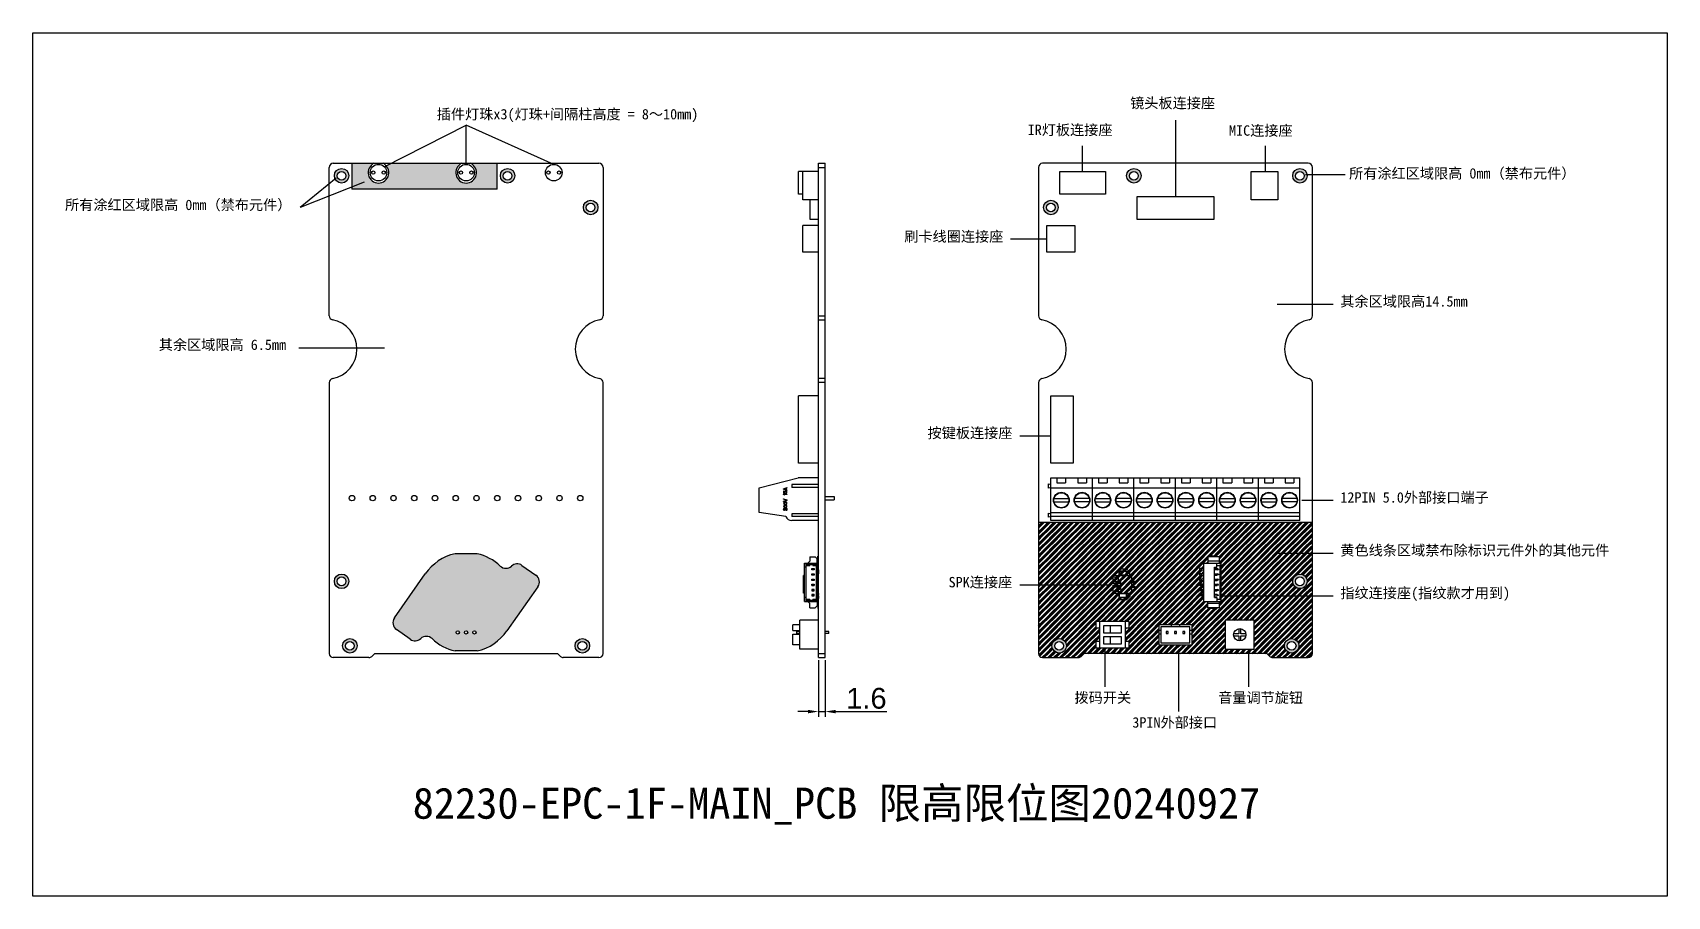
# Model space of a CAD drawing. Header units: millimetres. Extents: x 7 to 1252, y -707 to 211.
# Drawn here: x 6.5 to 400.3, y -707 to -499.1 of the extents above; entities that cross this region are included whole.
import ezdxf

# ---------------------------------------------------------------- set-up
doc = ezdxf.new("R2010")
doc.units = ezdxf.units.MM
doc.layers.add('02___PRT_ALL_AXES', color=7, linetype='Continuous')
doc.layers.add('03___PRT_ALL_CURVES', color=7, linetype='Continuous')
doc.styles.get("Standard").update_dxf_attribs({"font": 'arial.ttf'})
doc.dimstyles.new('ISO-25', dxfattribs={"dimtxt": 5, "dimasz": 2.5, "dimexe": 1.25, "dimexo": 0.625, "dimtad": 1, "dimdsep": 46, "dimtxsty": 'Standard', "dimcen": 0, "dimclrd": 6, "dimclre": 6, "dimadec": 0, "dimazin": 2, "dimtfac": 1, "dimtmove": 0, "dimatfit": 3, "dimfxl": 1, "dimarcsym": 0})

# ---------------------------------------------------------------- blocks, each defined once
blk = doc.blocks.new('*D12')
at = {"color": 6, "lineweight": -2}
for p, q in [((195.84, -650.14), (195.84, -663.76)), ((197.44, -650.14), (197.44, -663.76)), ((193.34, -662.51), (190.84, -662.51)), ((195.84, -662.51), (197.44, -662.51)), ((199.94, -662.51), (212.32, -662.51))]:
    blk.add_line(p, q, dxfattribs=at)
at = {"color": 6}
for points in [[(193.34, -662.1), (193.34, -662.93), (195.84, -662.51)], [(199.94, -662.1), (199.94, -662.93), (197.44, -662.51)]]:
    blk.add_solid(points, dxfattribs=at)
at = {"layer": 'Defpoints', "color": 0}
for p in [(195.84, -649.51), (197.44, -649.51), (197.44, -662.51)]:
    blk.add_point(p, dxfattribs=at)
at = {"color": 0, "insert": (207.38, -659.34), "char_height": 5, "attachment_point": 5}
blk.add_mtext('1.6', dxfattribs=at)

msp = doc.modelspace()

# ---------------------------------------------------------------- hatches: boundary and pattern name
h = msp.add_hatch(color=1)
h.dxf.hatch_style = 1
h.paths.add_polyline_path([(122.684, -533.511, 1), (119.184, -533.511, 1)])
h.paths.add_polyline_path([(121.984, -533.511, 1), (119.884, -533.511, 1)], flags=16)
h.paths.add_polyline_path([(140.684, -646.678, 1), (137.184, -646.678, 1)])
h.paths.add_polyline_path([(139.984, -646.678, 1), (137.884, -646.678, 1)], flags=16)
h.paths.add_polyline_path([(84.684, -646.678, 1), (81.184, -646.678, 1)])
h.paths.add_polyline_path([(83.984, -646.678, 1), (81.884, -646.678, 1)], flags=16)
h.paths.add_polyline_path([(82.684, -631.147, 1), (79.184, -631.147, 1)])
h.paths.add_polyline_path([(81.984, -631.147, 1), (79.884, -631.147, 1)], flags=16)
h.paths.add_polyline_path([(142.684, -541.147, 1), (139.184, -541.147, 1)])
h.paths.add_polyline_path([(141.984, -541.147, 1), (139.884, -541.147, 1)], flags=16)
h.paths.add_polyline_path([(82.684, -533.511, 1), (79.184, -533.511, 1)])
h.paths.add_polyline_path([(81.984, -533.511, 1), (79.884, -533.511, 1)], flags=16)
h.paths.add_polyline_path([(118.434, -536.761), (118.434, -530.511), (112.024, -530.511, -4.3588989), (109.844, -530.511), (92.858, -530.511), (91.691, -531.103, -2.9758017), (88.73, -530.511), (83.434, -530.511), (83.434, -536.761)])
h = msp.add_hatch(color=1)
h.dxf.hatch_style = 1
h.paths.add_polyline_path([(313.58, -533.511, 1), (310.08, -533.511, 1)])
h.paths.add_polyline_path([(312.88, -533.511, 1), (310.78, -533.511, 1)], flags=16)
h.paths.add_polyline_path([(273.58, -533.511, 1), (270.08, -533.511, 1)])
h.paths.add_polyline_path([(272.88, -533.511, 1), (270.78, -533.511, 1)], flags=16)
h.paths.add_polyline_path([(253.58, -541.147, 1), (250.08, -541.147, 1)])
h.paths.add_polyline_path([(252.88, -541.147, 1), (250.78, -541.147, 1)], flags=16)
h.paths.add_polyline_path([(313.58, -631.147, 1), (310.08, -631.147, 1)])
h.paths.add_polyline_path([(312.88, -631.147, 1), (310.78, -631.147, 1)], flags=16)
h.paths.add_polyline_path([(311.58, -646.678, 1), (308.08, -646.678, 1)])
h.paths.add_polyline_path([(310.88, -646.678, 1), (308.78, -646.678, 1)], flags=16)
h.paths.add_polyline_path([(255.58, -646.678, 1), (252.08, -646.678, 1)])
h.paths.add_polyline_path([(254.88, -646.678, 1), (252.78, -646.678, 1)], flags=16)
h = msp.add_hatch()
h.set_pattern_fill('GOST_GROUND', color=61, scale=0.1)
h.set_pattern_definition([(45, (58.3986, -661.1415), (1.4142136, 0), [2]), (45, (58.6986, -661.1415), (1.4142136, 0), [2]), (45, (58.9986, -661.1415), (1.4142136, 0), [2])])
h.paths.add_polyline_path([(314.83, -634.625), (314.83, -616.919), (248.83, -616.919), (248.83, -648.511, 0.4142136), (249.83, -649.511), (258.416, -649.511, 0.1989124), (259.123, -649.218), (259.83, -648.511), (303.83, -648.511), (304.537, -649.218, 0.1989124), (305.244, -649.511), (313.83, -649.511, 0.4142136), (314.83, -648.511), (314.83, -634.625), (292.83, -634.625), (292.83, -636.011), (292.43, -636.011), (292.43, -637.511), (291.83, -637.511), (291.63, -637.711), (289.83, -637.711), (289.63, -637.511), (289.63, -636.011), (288.63, -636.011), (288.63, -634.671), (287.63, -634.671), (287.63, -634.351), (288.63, -634.351), (288.63, -633.421), (287.63, -633.421), (287.63, -633.101), (288.63, -633.101), (288.63, -632.171), (287.63, -632.171), (287.63, -631.851), (288.63, -631.851), (288.63, -630.921), (287.63, -630.921), (287.63, -630.601), (288.63, -630.601), (288.63, -629.671), (287.63, -629.671), (287.63, -629.351), (288.63, -629.351), (288.63, -628.421), (287.63, -628.421), (287.63, -628.101), (288.63, -628.101), (288.63, -626.761), (289.63, -626.761), (289.63, -625.261), (289.83, -625.061), (291.63, -625.061), (291.83, -625.261), (292.43, -625.261), (292.43, -626.761), (292.83, -626.761), (292.83, -634.625)])
h.paths.add_polyline_path([(313.58, -631.147, -1), (310.08, -631.147, -1)], flags=16)
h.paths.add_polyline_path([(312.88, -631.147, -1), (310.78, -631.147, -1)], flags=0)
h.paths.add_polyline_path([(300.83, -640.511), (300.83, -647.511), (293.83, -647.511), (293.83, -640.511)], flags=16)
h.paths.add_polyline_path([(298.83, -644.011, -1), (295.83, -644.011, -1)], flags=0)
h.paths.add_polyline_path([(311.58, -646.678, -1), (308.08, -646.678, -1)], flags=16)
h.paths.add_polyline_path([(310.88, -646.678, -1), (308.78, -646.678, -1)], flags=0)
h.paths.add_polyline_path([(285.83, -641.591), (285.83, -646.431), (277.83, -646.431), (277.83, -641.591)], flags=16)
h.paths.add_polyline_path([(285.33, -642.091), (285.33, -645.931), (278.33, -645.931), (278.33, -642.091)], flags=0)
h.paths.add_polyline_path([(284.08, -643.191), (284.08, -643.691), (283.58, -643.691), (283.58, -643.191)], flags=0)
h.paths.add_polyline_path([(282.08, -643.191), (282.08, -643.691), (281.58, -643.691), (281.58, -643.191)], flags=0)
h.paths.add_polyline_path([(280.08, -643.191), (280.08, -643.691), (279.58, -643.691), (279.58, -643.191)], flags=0)
h.paths.add_polyline_path([(266.83, -629.761), (268.33, -629.761), (268.33, -629.712), (268.3, -629.712)], flags=16)
h.paths.add_polyline_path([(268.32, -629.692, -1), (268.28, -629.692)], flags=16)
h.paths.add_polyline_path([(270.08, -629.692), (270.1, -629.692), (270.1, -629.482), (270.1, -629.478, 0.2403212), (270.08, -629.447), (270.08, -628.732), (270.06, -628.732), (270.06, -628.752, 2.4142136), (270.04, -628.732), (268.28, -628.732, -0.4142136), (268.3, -628.712), (268.33, -628.712), (268.33, -628.281), (268.28, -628.281, -1), (268.32, -628.281), (268.33, -628.261), (268.33, -628.712), (270.08, -628.712)], flags=16)
h.paths.add_polyline_path([(270.06, -634.101, 2.4142136), (270.04, -634.081), (268.3, -634.081), (268.3, -635.041), (268.32, -635.041, -1), (268.28, -635.041), (268.3, -635.041), (268.3, -635.021, 2.4142136), (268.32, -635.041), (270.06, -635.041), (270.06, -634.081), (270.04, -634.081, -1), (270.08, -634.081), (270.06, -634.081)], flags=16)
h.paths.add_polyline_path([(267.83, -631.111), (267.83, -631.411), (267.43, -631.341), (267.43, -631.182)], flags=16)
h.paths.add_polyline_path([(267.83, -632.361), (267.83, -632.661), (267.43, -632.591), (267.43, -632.432)], flags=16)
h.paths.add_polyline_path([(270.68, -640.861), (270.68, -642.361), (269.83, -642.361), (269.83, -645.661), (270.68, -645.661), (270.68, -647.161), (269.83, -647.161), (263.53, -647.161), (262.68, -647.161), (262.68, -645.661), (263.53, -645.661), (263.53, -642.361), (262.68, -642.361), (262.68, -640.861), (263.53, -640.861), (269.83, -640.861)], flags=16)
h.paths.add_polyline_path([(268.83, -641.861), (268.83, -643.511), (264.53, -643.511), (264.53, -641.861)], flags=0)
h.paths.add_polyline_path([(268.83, -644.511), (268.83, -646.161), (264.53, -646.161), (264.53, -644.511)], flags=0)
h.paths.add_polyline_path([(255.58, -646.678, -1), (252.08, -646.678, -1)], flags=16)
h.paths.add_polyline_path([(254.88, -646.678, -1), (252.78, -646.678, -1)], flags=0)
h = msp.add_hatch(color=1)
h.dxf.hatch_style = 1
h.paths.add_polyline_path([(128.22, -632.441, 0.4142136), (127.729, -629.656), (124.376, -627.308, 0.3523379), (121.875, -627.475, -0.3931566), (119.15, -627.461, 0.1333159), (113.6, -624.507), (108.267, -624.507, 0.1860677), (101.104, -629.324), (93.648, -639.973, 0.4142136), (94.139, -642.759), (97.491, -645.106, 0.3523379), (99.993, -644.939, -0.3931566), (102.717, -644.953, 0.1333159), (108.267, -647.907), (113.6, -647.907, 0.1860677), (120.764, -643.09)])
h.paths.add_polyline_path([(113.334, -643.441, -1), (112.534, -643.441, -1)], flags=16)
h.paths.add_polyline_path([(111.334, -643.441, -1), (110.534, -643.441, -1)], flags=16)
h.paths.add_polyline_path([(109.334, -643.441, -1), (108.534, -643.441, -1)], flags=16)

# ---------------------------------------------------------------- linework, layer by layer
at = {"color": 6}
for p, q in [((91.226, -531.339), (110.934, -521.344)), ((132.048, -530.761), (110.934, -521.344)), ((110.934, -530.761), (110.934, -521.344)), ((281.942, -538.511), (281.942, -520.105)), ((259.471, -532.511), (259.471, -526.327)), ((303.533, -532.511), (303.533, -526.308)), ((79.619, -534.116), (70.985, -541.117)), ((86.402, -535.083), (70.985, -541.117)), ((322.738, -533.326), (313.189, -533.326)), ((242.119, -548.711), (250.83, -548.711)), ((306.33, -564.423), (319.83, -564.423)), ((70.644, -574.902), (91.294, -574.902)), ((244.364, -596.089), (251.83, -596.089)), ((312.318, -611.621), (319.83, -611.621)), ((306.33, -624.347), (319.83, -624.347)), ((244.364, -632.032), (265.995, -632.032)), ((292.83, -634.625), (319.83, -634.625)), ((264.859, -647.597), (264.859, -656.515)), ((282.55, -647.597), (282.55, -662.465)), ((299.467, -647.597), (299.467, -656.515))]:
    msp.add_line(p, q, dxfattribs=at)
at = {"color": 7, "linetype": 'Continuous'}
for p, q in [((77.934, -567.202), (77.934, -531.511)), ((78.934, -530.511), (142.934, -530.511)), ((143.934, -531.511), (143.934, -567.202)), ((195.84, -649.511), (195.84, -530.511)), ((195.84, -530.511), (197.44, -530.511)), ((195.84, -531.511), (197.44, -531.511)), ((197.44, -649.511), (197.44, -530.511)), ((248.83, -531.511), (248.83, -567.202)), ((313.83, -530.511), (249.83, -530.511)), ((314.83, -567.202), (314.83, -531.511)), ((195.84, -567.202), (197.44, -567.202)), ((195.84, -568.185), (197.44, -568.185)), ((197.44, -582.337), (195.84, -582.337)), ((77.934, -583.321), (77.934, -648.511)), ((143.934, -648.511), (143.934, -583.321)), ((197.44, -583.321), (195.84, -583.321)), ((248.83, -583.321), (248.83, -648.511)), ((314.83, -648.511), (314.83, -583.321)), ((197.44, -610.711), (199.64, -610.711)), ((197.44, -611.511), (199.64, -611.511)), ((199.64, -610.711), (199.64, -611.511)), ((198.34, -643.191), (197.44, -643.191)), ((198.34, -643.691), (197.44, -643.691)), ((198.34, -643.691), (198.34, -643.191)), ((87.52, -649.511), (78.934, -649.511)), ((88.227, -649.218), (88.934, -648.511)), ((88.934, -648.511), (132.934, -648.511)), ((132.934, -648.511), (133.641, -649.218)), ((142.934, -649.511), (134.348, -649.511)), ((195.84, -648.511), (197.44, -648.511)), ((195.84, -649.511), (197.44, -649.511)), ((249.83, -649.511), (258.416, -649.511)), ((259.123, -649.218), (259.83, -648.511)), ((303.83, -648.511), (259.83, -648.511)), ((303.83, -648.511), (304.537, -649.218)), ((305.244, -649.511), (313.83, -649.511))]:
    msp.add_line(p, q, dxfattribs=at)
at = {"color": 4, "linetype": 'Continuous'}
for p, q in [((191.04, -537.911), (191.04, -532.511)), ((195.84, -532.511), (191.04, -532.511)), ((192.04, -539.311), (192.04, -532.511)), ((192.04, -537.911), (191.04, -537.911)), ((195.84, -539.311), (192.04, -539.311)), ((193.84, -544.011), (193.84, -539.311)), ((192.04, -551.911), (192.04, -545.511)), ((195.84, -545.511), (192.04, -545.511)), ((195.84, -544.011), (193.84, -544.011)), ((195.84, -551.911), (192.04, -551.911)), ((195.84, -586.511), (191.04, -586.511)), ((191.04, -602.711), (191.04, -586.511)), ((181.54, -608.611), (190.94, -606.211)), ((195.84, -606.211), (190.94, -606.211)), ((195.84, -602.711), (191.04, -602.711)), ((251.83, -606.211), (311.83, -606.211)), ((251.83, -616.511), (251.83, -606.211)), ((253.28, -606.211), (253.28, -607.411)), ((255.38, -606.211), (255.38, -607.411)), ((258.28, -606.211), (258.28, -607.411)), ((260.38, -606.211), (260.38, -607.411)), ((261.83, -616.511), (261.83, -606.211)), ((263.28, -606.211), (263.28, -607.411)), ((265.38, -606.211), (265.38, -607.411)), ((268.28, -606.211), (268.28, -607.411)), ((270.38, -606.211), (270.38, -607.411)), ((271.83, -616.511), (271.83, -606.211)), ((273.28, -606.211), (273.28, -607.411)), ((275.38, -606.211), (275.38, -607.411)), ((278.28, -606.211), (278.28, -607.411)), ((280.38, -606.211), (280.38, -607.411)), ((281.83, -616.511), (281.83, -606.211)), ((283.28, -606.211), (283.28, -607.411)), ((285.38, -606.211), (285.38, -607.411)), ((288.28, -606.211), (288.28, -607.411)), ((290.38, -606.211), (290.38, -607.411)), ((291.83, -616.511), (291.83, -606.211)), ((293.28, -606.211), (293.28, -607.411)), ((295.38, -606.211), (295.38, -607.411)), ((298.28, -606.211), (298.28, -607.411)), ((300.38, -606.211), (300.38, -607.411)), ((301.83, -616.511), (301.83, -606.211)), ((303.28, -606.211), (303.28, -607.411)), ((305.38, -606.211), (305.38, -607.411)), ((308.28, -606.211), (308.28, -607.411)), ((310.38, -606.211), (310.38, -607.411)), ((311.83, -616.511), (311.83, -606.211)), ((181.54, -614.611), (181.54, -608.611)), ((187.44, -608.861), (188.24, -608.595)), ((187.44, -608.995), (187.44, -608.861)), ((188.24, -609.261), (187.44, -608.995)), ((187.525, -609.428), (187.44, -609.428)), ((187.44, -609.428), (187.44, -609.995)), ((187.44, -609.995), (187.883, -609.995)), ((187.44, -610.128), (188.24, -610.128)), ((187.44, -610.228), (187.44, -610.128)), ((187.559, -610.328), (187.44, -610.228)), ((187.508, -608.928), (187.968, -608.778)), ((187.968, -609.078), (187.508, -608.928)), ((187.525, -609.911), (187.525, -609.428)), ((187.798, -609.911), (187.525, -609.911)), ((187.696, -610.328), (187.559, -610.328)), ((188.24, -610.228), (187.577, -610.228)), ((187.577, -610.228), (187.696, -610.328)), ((187.747, -609.561), (187.73, -609.645)), ((187.73, -609.645), (187.73, -609.745)), ((187.73, -609.745), (187.747, -609.828)), ((187.798, -609.478), (187.747, -609.561)), ((187.747, -609.828), (187.798, -609.911)), ((187.866, -609.428), (187.798, -609.478)), ((187.815, -609.645), (187.832, -609.578)), ((187.815, -609.745), (187.815, -609.645)), ((187.832, -609.811), (187.815, -609.745)), ((187.832, -609.578), (187.866, -609.528)), ((187.883, -609.878), (187.832, -609.811)), ((187.951, -609.395), (187.866, -609.428)), ((187.866, -609.528), (187.917, -609.495)), ((187.883, -609.995), (187.883, -609.878)), ((187.917, -609.495), (187.968, -609.478)), ((188.019, -609.395), (187.951, -609.395)), ((187.968, -608.778), (187.968, -609.078)), ((187.968, -609.478), (188.002, -609.478)), ((188.002, -609.478), (188.053, -609.495)), ((188.104, -609.428), (188.019, -609.395)), ((188.24, -608.695), (188.036, -608.761)), ((188.036, -608.761), (188.036, -609.095)), ((188.036, -609.095), (188.24, -609.161)), ((188.104, -609.861), (188.036, -609.895)), ((188.036, -609.895), (188.036, -609.995)), ((188.036, -609.995), (188.104, -609.961)), ((188.053, -609.495), (188.104, -609.528)), ((188.172, -609.478), (188.104, -609.428)), ((188.104, -609.528), (188.138, -609.578)), ((188.138, -609.811), (188.104, -609.861)), ((188.104, -609.961), (188.172, -609.911)), ((188.138, -609.578), (188.155, -609.645)), ((188.155, -609.745), (188.138, -609.811)), ((188.155, -609.645), (188.155, -609.745)), ((188.223, -609.561), (188.172, -609.478)), ((188.172, -609.911), (188.223, -609.828)), ((188.24, -609.645), (188.223, -609.561)), ((188.223, -609.828), (188.24, -609.745)), ((188.24, -608.595), (188.24, -608.695)), ((188.24, -609.161), (188.24, -609.261)), ((188.24, -609.745), (188.24, -609.645)), ((188.24, -610.128), (188.24, -610.228)), ((195.84, -607.861), (189.44, -607.861)), ((189.44, -607.861), (189.44, -608.561)), ((195.84, -608.561), (189.44, -608.561)), ((251.23, -607.711), (251.83, -607.861)), ((251.23, -608.711), (251.23, -607.711)), ((251.818, -608.564), (251.23, -608.711)), ((251.83, -608.611), (311.83, -608.611)), ((253.28, -607.411), (255.38, -607.411)), ((258.28, -607.411), (260.38, -607.411)), ((263.28, -607.411), (265.38, -607.411)), ((268.28, -607.411), (270.38, -607.411)), ((273.28, -607.411), (275.38, -607.411)), ((278.28, -607.411), (280.38, -607.411)), ((283.28, -607.411), (285.38, -607.411)), ((288.28, -607.411), (290.38, -607.411)), ((293.28, -607.411), (295.38, -607.411)), ((298.28, -607.411), (300.38, -607.411)), ((303.28, -607.411), (305.38, -607.411)), ((308.28, -607.411), (310.38, -607.411)), ((187.44, -611.261), (188.24, -611.528)), ((187.44, -611.361), (187.44, -611.261)), ((188.138, -611.595), (187.44, -611.361)), ((187.44, -611.828), (188.138, -611.595)), ((188.24, -611.661), (187.44, -611.928)), ((187.44, -611.928), (187.44, -611.828)), ((187.457, -612.261), (187.44, -612.361)), ((187.44, -612.361), (187.457, -612.461)), ((187.457, -612.995), (187.44, -613.095)), ((187.44, -613.095), (187.457, -613.195)), ((187.44, -613.811), (187.457, -613.695)), ((187.44, -613.845), (187.44, -613.811)), ((187.457, -613.961), (187.44, -613.845)), ((187.508, -612.178), (187.457, -612.261)), ((187.457, -612.461), (187.508, -612.545)), ((187.508, -612.911), (187.457, -612.995)), ((187.457, -613.195), (187.508, -613.278)), ((187.457, -613.695), (187.491, -613.628)), ((187.491, -614.028), (187.457, -613.961)), ((187.491, -613.628), (187.559, -613.561)), ((187.559, -614.095), (187.491, -614.028)), ((187.559, -612.128), (187.508, -612.178)), ((187.508, -612.545), (187.559, -612.595)), ((187.559, -612.861), (187.508, -612.911)), ((187.508, -613.278), (187.559, -613.328)), ((187.542, -612.278), (187.525, -612.361)), ((187.525, -612.361), (187.542, -612.445)), ((187.542, -613.011), (187.525, -613.095)), ((187.525, -613.095), (187.542, -613.178)), ((187.542, -613.711), (187.525, -613.795)), ((187.525, -613.795), (187.525, -613.861)), ((187.525, -613.861), (187.542, -613.945)), ((187.577, -612.228), (187.542, -612.278)), ((187.542, -612.445), (187.577, -612.495)), ((187.577, -612.961), (187.542, -613.011)), ((187.542, -613.178), (187.577, -613.228)), ((187.577, -613.661), (187.542, -613.711)), ((187.542, -613.945), (187.577, -613.995)), ((187.628, -612.095), (187.559, -612.128)), ((187.559, -612.595), (187.628, -612.628)), ((187.628, -612.828), (187.559, -612.861)), ((187.559, -613.328), (187.628, -613.361)), ((187.559, -613.561), (187.628, -613.545)), ((187.628, -614.111), (187.559, -614.095)), ((187.679, -612.161), (187.577, -612.228)), ((187.577, -612.495), (187.679, -612.561)), ((187.679, -612.895), (187.577, -612.961)), ((187.577, -613.228), (187.679, -613.295)), ((187.628, -613.628), (187.577, -613.661)), ((187.577, -613.995), (187.628, -614.028)), ((187.679, -612.078), (187.628, -612.095)), ((187.628, -612.628), (187.679, -612.645)), ((187.679, -612.811), (187.628, -612.828)), ((187.628, -613.361), (187.679, -613.378)), ((187.628, -613.545), (187.662, -613.545)), ((187.662, -613.628), (187.628, -613.628)), ((187.628, -614.028), (187.628, -614.111)), ((187.662, -613.545), (187.73, -613.561)), ((187.73, -613.661), (187.662, -613.628)), ((187.764, -612.061), (187.679, -612.078)), ((187.781, -612.145), (187.679, -612.161)), ((187.679, -612.561), (187.781, -612.578)), ((187.679, -612.645), (187.764, -612.661)), ((187.764, -612.795), (187.679, -612.811)), ((187.781, -612.878), (187.679, -612.895)), ((187.679, -613.295), (187.781, -613.311)), ((187.679, -613.378), (187.764, -613.395)), ((187.73, -613.561), (187.781, -613.595)), ((187.764, -613.695), (187.73, -613.661)), ((187.917, -612.061), (187.764, -612.061)), ((187.764, -612.661), (187.917, -612.661)), ((187.917, -612.795), (187.764, -612.795)), ((187.764, -613.395), (187.917, -613.395)), ((187.798, -613.795), (187.764, -613.695)), ((187.9, -612.145), (187.781, -612.145)), ((187.781, -612.578), (187.9, -612.578)), ((187.9, -612.878), (187.781, -612.878)), ((187.781, -613.311), (187.9, -613.311)), ((187.781, -613.595), (187.832, -613.661)), ((187.798, -613.861), (187.798, -613.795)), ((187.866, -613.861), (187.798, -613.861)), ((187.832, -613.661), (187.866, -613.578)), ((187.866, -613.578), (187.917, -613.545)), ((187.883, -613.695), (187.866, -613.795)), ((187.866, -613.795), (187.866, -613.861)), ((187.917, -613.645), (187.883, -613.695)), ((188.002, -612.161), (187.9, -612.145)), ((187.9, -612.578), (188.002, -612.561)), ((188.002, -612.895), (187.9, -612.878)), ((187.9, -613.311), (188.002, -613.295)), ((188.002, -612.078), (187.917, -612.061)), ((187.917, -612.661), (188.002, -612.645)), ((188.002, -612.811), (187.917, -612.795)), ((187.917, -613.395), (188.002, -613.378)), ((187.917, -613.545), (187.985, -613.528)), ((187.985, -613.611), (187.917, -613.645)), ((187.985, -613.528), (188.053, -613.528)), ((188.053, -613.611), (187.985, -613.611)), ((188.053, -612.095), (188.002, -612.078)), ((188.104, -612.228), (188.002, -612.161)), ((188.002, -612.561), (188.104, -612.495)), ((188.002, -612.645), (188.053, -612.628)), ((188.053, -612.828), (188.002, -612.811)), ((188.104, -612.961), (188.002, -612.895)), ((188.002, -613.295), (188.104, -613.228)), ((188.002, -613.378), (188.053, -613.361)), ((188.121, -612.128), (188.053, -612.095)), ((188.053, -612.628), (188.121, -612.595)), ((188.121, -612.861), (188.053, -612.828)), ((188.053, -613.361), (188.121, -613.328)), ((188.053, -613.528), (188.104, -613.545)), ((188.087, -613.628), (188.053, -613.611)), ((188.053, -614.045), (188.087, -614.028)), ((188.053, -614.128), (188.053, -614.045)), ((188.104, -614.111), (188.053, -614.128)), ((188.121, -613.661), (188.087, -613.628)), ((188.087, -614.028), (188.121, -613.995)), ((188.138, -612.278), (188.104, -612.228)), ((188.104, -612.495), (188.138, -612.445)), ((188.138, -613.011), (188.104, -612.961)), ((188.104, -613.228), (188.138, -613.178)), ((188.104, -613.545), (188.155, -613.578)), ((188.155, -614.078), (188.104, -614.111)), ((188.172, -612.178), (188.121, -612.128)), ((188.121, -612.595), (188.172, -612.545)), ((188.172, -612.911), (188.121, -612.861)), ((188.121, -613.328), (188.172, -613.278)), ((188.138, -613.695), (188.121, -613.661)), ((188.121, -613.995), (188.138, -613.961)), ((188.155, -612.361), (188.138, -612.278)), ((188.138, -612.445), (188.155, -612.361)), ((188.155, -613.095), (188.138, -613.011)), ((188.138, -613.178), (188.155, -613.095)), ((188.155, -613.778), (188.138, -613.695)), ((188.138, -613.961), (188.155, -613.878)), ((188.155, -613.578), (188.189, -613.628)), ((188.155, -613.878), (188.155, -613.778)), ((188.189, -614.028), (188.155, -614.078)), ((188.223, -612.261), (188.172, -612.178)), ((188.172, -612.545), (188.223, -612.461)), ((188.223, -612.995), (188.172, -612.911)), ((188.172, -613.278), (188.223, -613.195)), ((188.189, -613.628), (188.223, -613.695)), ((188.223, -613.961), (188.189, -614.028)), ((188.24, -612.361), (188.223, -612.261)), ((188.223, -612.461), (188.24, -612.361)), ((188.24, -613.095), (188.223, -612.995)), ((188.223, -613.195), (188.24, -613.095)), ((188.223, -613.695), (188.24, -613.761)), ((188.24, -613.895), (188.223, -613.961)), ((188.24, -611.528), (188.24, -611.661)), ((188.24, -613.761), (188.24, -613.895)), ((252.575, -611.221), (256.085, -611.221)), ((252.575, -612.021), (256.085, -612.021)), ((261.085, -611.221), (257.575, -611.221)), ((261.085, -612.021), (257.575, -612.021)), ((262.575, -611.221), (266.085, -611.221)), ((262.575, -612.021), (266.085, -612.021)), ((271.085, -611.221), (267.575, -611.221)), ((271.085, -612.021), (267.575, -612.021)), ((272.575, -611.221), (276.085, -611.221)), ((272.575, -612.021), (276.085, -612.021)), ((281.085, -611.221), (277.575, -611.221)), ((281.085, -612.021), (277.575, -612.021)), ((282.575, -611.221), (286.085, -611.221)), ((282.575, -612.021), (286.085, -612.021)), ((291.085, -611.221), (287.575, -611.221)), ((291.085, -612.021), (287.575, -612.021)), ((292.575, -611.221), (296.085, -611.221)), ((292.575, -612.021), (296.085, -612.021)), ((301.085, -611.221), (297.575, -611.221)), ((301.085, -612.021), (297.575, -612.021)), ((302.575, -611.221), (306.085, -611.221)), ((302.575, -612.021), (306.085, -612.021)), ((311.085, -611.221), (307.575, -611.221)), ((311.085, -612.021), (307.575, -612.021)), ((187.94, -615.511), (181.54, -614.611)), ((195.84, -614.861), (189.44, -614.861)), ((189.44, -614.861), (189.44, -615.561)), ((195.84, -615.561), (189.44, -615.561)), ((195.84, -616.511), (189.44, -616.511)), ((251.23, -614.711), (251.83, -614.861)), ((251.23, -615.711), (251.23, -614.711)), ((251.83, -615.561), (251.23, -615.711)), ((251.83, -614.611), (311.83, -614.611)), ((311.83, -615.511), (251.83, -615.511)), ((311.83, -616.511), (251.83, -616.511)), ((193.74, -625.261), (195.04, -625.261)), ((193.74, -625.261), (193.74, -626.261)), ((195.04, -625.261), (195.54, -625.761)), ((195.54, -626.761), (195.54, -625.761)), ((195.64, -625.061), (195.84, -625.061)), ((195.64, -626.411), (195.64, -625.061)), ((195.84, -625.261), (195.64, -625.261)), ((289.63, -625.261), (289.83, -625.061)), ((292.43, -625.261), (289.63, -625.261)), ((289.63, -625.261), (289.63, -626.761)), ((291.63, -625.061), (289.83, -625.061)), ((291.63, -625.061), (291.83, -625.261)), ((292.43, -626.761), (292.43, -625.261)), ((192.44, -629.761), (192.24, -629.761)), ((192.24, -634.011), (192.24, -629.761)), ((192.44, -626.761), (195.69, -626.761)), ((192.44, -636.011), (192.44, -626.761)), ((192.84, -627.761), (192.44, -627.761)), ((192.84, -636.011), (192.84, -626.761)), ((192.84, -627.061), (195.54, -627.061)), ((192.84, -627.361), (193.74, -627.361)), ((193.24, -626.761), (193.74, -626.261)), ((193.74, -627.361), (193.74, -627.061)), ((194.215, -628.101), (194.815, -628.101)), ((194.315, -628.201), (194.215, -628.101)), ((194.215, -628.421), (194.215, -628.101)), ((194.215, -628.421), (194.315, -628.321)), ((194.815, -628.421), (194.215, -628.421)), ((194.215, -629.351), (194.815, -629.351)), ((194.315, -629.451), (194.215, -629.351)), ((194.215, -629.671), (194.215, -629.351)), ((194.315, -629.571), (194.215, -629.671)), ((194.815, -629.671), (194.215, -629.671)), ((194.715, -628.201), (194.315, -628.201)), ((194.315, -628.201), (194.315, -628.321)), ((194.315, -628.321), (194.715, -628.321)), ((194.715, -629.451), (194.315, -629.451)), ((194.315, -629.451), (194.315, -629.571)), ((194.315, -629.571), (194.715, -629.571)), ((194.44, -627.061), (194.44, -627.361)), ((194.44, -627.361), (195.24, -627.361)), ((194.715, -628.201), (194.815, -628.101)), ((194.715, -628.321), (194.715, -628.201)), ((194.815, -628.421), (194.715, -628.321)), ((194.815, -629.351), (194.715, -629.451)), ((194.715, -629.571), (194.715, -629.451)), ((194.815, -629.671), (194.715, -629.571)), ((194.815, -628.101), (194.815, -628.421)), ((194.815, -629.351), (194.815, -629.671)), ((195.54, -627.061), (195.24, -627.361)), ((195.24, -627.361), (195.24, -635.411)), ((195.64, -626.411), (195.54, -626.411)), ((195.54, -626.611), (195.84, -626.611)), ((195.54, -627.061), (195.54, -635.711)), ((195.69, -627.011), (195.69, -626.761)), ((195.84, -627.011), (195.69, -627.011)), ((195.69, -627.511), (195.84, -627.511)), ((195.69, -627.511), (195.69, -635.261)), ((195.84, -628.101), (195.69, -628.101)), ((195.69, -628.421), (195.84, -628.421)), ((195.84, -629.351), (195.69, -629.351)), ((195.69, -629.671), (195.84, -629.671)), ((195.82, -629.692), (195.69, -629.692)), ((195.69, -629.712), (195.84, -629.712)), ((195.82, -628.421), (195.82, -629.351)), ((195.82, -629.671), (195.82, -629.692)), ((266.83, -629.761), (271.28, -629.761)), ((266.83, -631.686), (266.83, -629.761)), ((266.83, -629.962), (267.23, -630.161)), ((268.03, -629.761), (268.03, -630.761)), ((268.28, -628.281), (268.33, -628.281)), ((268.28, -628.281), (268.28, -629.692)), ((268.28, -628.732), (270.08, -628.732)), ((270.1, -629.692), (268.28, -629.692)), ((270.13, -628.261), (268.3, -628.261)), ((268.3, -629.712), (268.3, -628.261)), ((270.06, -628.712), (268.3, -628.712)), ((268.3, -629.712), (270.06, -629.712)), ((268.33, -628.712), (268.33, -628.261)), ((268.33, -629.761), (268.33, -629.712)), ((268.33, -629.732), (270.06, -629.732)), ((270.06, -628.712), (270.06, -629.732)), ((270.08, -629.692), (270.08, -628.732)), ((270.08, -629.482), (270.1, -629.482)), ((270.1, -629.692), (270.1, -629.482)), ((270.83, -628.961), (270.13, -628.261)), ((270.83, -629.761), (270.83, -628.961)), ((271.28, -629.761), (271.28, -631.111)), ((288.63, -628.101), (287.63, -628.101)), ((287.63, -628.101), (287.63, -628.421)), ((287.63, -628.421), (288.63, -628.421)), ((288.63, -629.351), (287.63, -629.351)), ((287.63, -629.351), (287.63, -629.671)), ((287.63, -629.671), (288.63, -629.671)), ((288.03, -628.101), (288.03, -628.421)), ((288.03, -629.351), (288.03, -629.671)), ((288.63, -626.761), (292.83, -626.761)), ((288.63, -626.761), (288.63, -636.011)), ((292.43, -626.261), (289.63, -626.261)), ((291.23, -627.761), (291.83, -627.761)), ((291.23, -635.011), (291.23, -627.761)), ((291.23, -628.101), (291.88, -628.101)), ((291.88, -628.421), (291.23, -628.421)), ((291.23, -629.351), (291.88, -629.351)), ((291.23, -629.671), (291.88, -629.671)), ((291.83, -627.761), (291.83, -626.761)), ((291.83, -627.361), (292.53, -627.361)), ((292.23, -628.201), (291.88, -628.101)), ((291.88, -628.421), (291.88, -628.101)), ((291.88, -628.421), (292.23, -628.321)), ((292.23, -629.451), (291.88, -629.351)), ((291.88, -629.671), (291.88, -629.351)), ((292.23, -629.571), (291.88, -629.671)), ((292.23, -628.201), (292.23, -628.321)), ((292.23, -629.451), (292.23, -629.571)), ((292.83, -627.061), (292.53, -627.361)), ((292.53, -627.361), (292.53, -635.411)), ((292.83, -636.011), (292.83, -626.761)), ((192.24, -631.111), (192.44, -631.111)), ((192.44, -631.411), (192.24, -631.411)), ((192.24, -632.361), (192.44, -632.361)), ((192.44, -632.661), (192.24, -632.661)), ((192.44, -634.011), (192.24, -634.011)), ((194.215, -630.601), (194.815, -630.601)), ((194.315, -630.701), (194.215, -630.601)), ((194.215, -630.921), (194.215, -630.601)), ((194.315, -630.821), (194.215, -630.921)), ((194.815, -630.921), (194.215, -630.921)), ((194.215, -631.851), (194.815, -631.851)), ((194.315, -631.951), (194.215, -631.851)), ((194.215, -632.171), (194.215, -631.851)), ((194.315, -632.071), (194.215, -632.171)), ((194.215, -632.171), (194.815, -632.171)), ((194.815, -633.101), (194.215, -633.101)), ((194.315, -633.201), (194.215, -633.101)), ((194.215, -633.101), (194.215, -633.421)), ((194.315, -633.321), (194.215, -633.421)), ((194.215, -633.421), (194.815, -633.421)), ((194.715, -630.701), (194.315, -630.701)), ((194.315, -630.701), (194.315, -630.821)), ((194.315, -630.821), (194.715, -630.821)), ((194.715, -631.951), (194.315, -631.951)), ((194.315, -632.071), (194.315, -631.951)), ((194.715, -632.071), (194.315, -632.071)), ((194.315, -633.201), (194.715, -633.201)), ((194.315, -633.321), (194.315, -633.201)), ((194.715, -633.321), (194.315, -633.321)), ((194.815, -630.601), (194.715, -630.701)), ((194.715, -630.701), (194.715, -630.821)), ((194.815, -630.921), (194.715, -630.821)), ((194.815, -631.851), (194.715, -631.951)), ((194.715, -632.071), (194.715, -631.951)), ((194.815, -632.171), (194.715, -632.071)), ((194.815, -633.101), (194.715, -633.201)), ((194.715, -633.201), (194.715, -633.321)), ((194.815, -633.421), (194.715, -633.321)), ((194.815, -630.601), (194.815, -630.921)), ((194.815, -631.851), (194.815, -632.171)), ((194.815, -633.421), (194.815, -633.101)), ((195.84, -630.601), (195.69, -630.601)), ((195.69, -630.921), (195.84, -630.921)), ((195.69, -631.111), (195.84, -631.111)), ((195.84, -631.411), (195.69, -631.411)), ((195.84, -631.851), (195.69, -631.851)), ((195.69, -632.171), (195.84, -632.171)), ((195.69, -632.361), (195.84, -632.361)), ((195.84, -632.661), (195.69, -632.661)), ((195.84, -633.101), (195.69, -633.101)), ((195.69, -633.421), (195.84, -633.421)), ((195.82, -634.061), (195.69, -634.061)), ((195.74, -631.111), (195.74, -631.411)), ((195.74, -632.361), (195.74, -632.661)), ((195.82, -634.061), (195.82, -634.351)), ((268.455, -631.686), (266.83, -631.686)), ((266.83, -632.086), (268.455, -632.086)), ((266.83, -634.011), (266.83, -632.086)), ((267.23, -633.611), (266.83, -633.811)), ((266.83, -634.011), (271.28, -634.011)), ((267.23, -630.161), (268.03, -630.161)), ((268.03, -633.611), (267.23, -633.611)), ((267.43, -631.182), (267.83, -631.111)), ((267.43, -631.182), (267.43, -631.341)), ((267.83, -631.411), (267.43, -631.341)), ((267.43, -632.432), (267.83, -632.361)), ((267.43, -632.432), (267.43, -632.591)), ((267.83, -632.661), (267.43, -632.591)), ((268.58, -631.111), (267.83, -631.111)), ((267.83, -631.411), (267.83, -631.111)), ((268.58, -631.411), (267.83, -631.411)), ((268.58, -632.361), (267.83, -632.361)), ((267.83, -632.661), (267.83, -632.361)), ((268.58, -632.661), (267.83, -632.661)), ((268.03, -630.761), (268.58, -630.761)), ((268.03, -633.011), (268.58, -633.011)), ((268.03, -633.011), (268.03, -634.011)), ((270.06, -634.061), (268.3, -634.061)), ((268.3, -635.491), (268.3, -634.061)), ((268.33, -634.011), (268.33, -634.061)), ((268.455, -631.411), (268.455, -631.686)), ((268.455, -632.086), (268.455, -632.361)), ((268.58, -630.761), (268.58, -633.011)), ((270.06, -634.061), (270.06, -635.061)), ((270.83, -634.011), (270.83, -634.811)), ((271.08, -631.111), (272.13, -631.111)), ((271.08, -631.411), (271.08, -631.111)), ((272.13, -631.411), (271.08, -631.411)), ((271.08, -632.361), (272.13, -632.361)), ((271.08, -632.661), (271.08, -632.361)), ((272.13, -632.661), (271.08, -632.661)), ((271.28, -631.411), (271.28, -632.361)), ((271.28, -632.661), (271.28, -634.011)), ((271.33, -631.111), (271.33, -631.411)), ((271.33, -632.361), (271.33, -632.661)), ((271.43, -631.411), (271.43, -631.111)), ((271.43, -632.661), (271.43, -632.361)), ((272.047, -631.111), (272.047, -631.411)), ((272.047, -632.361), (272.047, -632.661)), ((272.13, -631.411), (272.13, -631.111)), ((272.13, -632.661), (272.13, -632.361)), ((288.63, -630.601), (287.63, -630.601)), ((287.63, -630.601), (287.63, -630.921)), ((287.63, -630.921), (288.63, -630.921)), ((288.63, -631.851), (287.63, -631.851)), ((287.63, -631.851), (287.63, -632.171)), ((288.63, -632.171), (287.63, -632.171)), ((287.63, -633.101), (288.63, -633.101)), ((287.63, -633.421), (287.63, -633.101)), ((288.63, -633.421), (287.63, -633.421)), ((288.03, -630.601), (288.03, -630.921)), ((288.03, -632.171), (288.03, -631.851)), ((288.03, -633.421), (288.03, -633.101)), ((291.23, -630.601), (291.88, -630.601)), ((291.23, -630.921), (291.88, -630.921)), ((291.23, -631.851), (291.88, -631.851)), ((291.23, -632.171), (291.88, -632.171)), ((291.23, -633.101), (291.88, -633.101)), ((291.23, -633.421), (291.88, -633.421)), ((292.23, -630.701), (291.88, -630.601)), ((291.88, -630.921), (291.88, -630.601)), ((292.23, -630.821), (291.88, -630.921)), ((292.23, -631.951), (291.88, -631.851)), ((291.88, -632.171), (291.88, -631.851)), ((292.23, -632.071), (291.88, -632.171)), ((292.23, -633.201), (291.88, -633.101)), ((291.88, -633.101), (291.88, -633.421)), ((292.23, -633.321), (291.88, -633.421)), ((292.23, -630.701), (292.23, -630.821)), ((292.23, -632.071), (292.23, -631.951)), ((292.23, -633.321), (292.23, -633.201)), ((192.84, -635.011), (192.44, -635.011)), ((192.44, -636.011), (195.69, -636.011)), ((192.84, -635.411), (193.74, -635.411)), ((192.84, -635.711), (195.54, -635.711)), ((193.74, -636.511), (193.24, -636.011)), ((193.74, -635.711), (193.74, -635.411)), ((193.74, -637.511), (193.74, -636.511)), ((193.74, -637.511), (195.04, -637.511)), ((194.815, -634.351), (194.215, -634.351)), ((194.215, -634.351), (194.315, -634.451)), ((194.215, -634.351), (194.215, -634.671)), ((194.315, -634.571), (194.215, -634.671)), ((194.215, -634.671), (194.815, -634.671)), ((194.315, -634.451), (194.715, -634.451)), ((194.315, -634.571), (194.315, -634.451)), ((194.715, -634.571), (194.315, -634.571)), ((194.44, -635.411), (195.24, -635.411)), ((194.44, -635.411), (194.44, -635.711)), ((194.815, -634.351), (194.715, -634.451)), ((194.715, -634.451), (194.715, -634.571)), ((194.715, -634.571), (194.815, -634.671)), ((194.815, -634.671), (194.815, -634.351)), ((195.54, -637.011), (195.04, -637.511)), ((195.54, -635.711), (195.24, -635.411)), ((195.54, -636.011), (195.54, -637.011)), ((195.54, -636.161), (195.84, -636.161)), ((195.64, -636.361), (195.54, -636.361)), ((195.64, -636.361), (195.64, -637.711)), ((195.84, -637.511), (195.64, -637.511)), ((195.64, -637.711), (195.84, -637.711)), ((195.69, -634.081), (195.82, -634.081)), ((195.84, -634.351), (195.69, -634.351)), ((195.69, -634.671), (195.84, -634.671)), ((195.69, -635.261), (195.84, -635.261)), ((195.84, -635.761), (195.69, -635.761)), ((195.69, -635.761), (195.69, -636.011)), ((195.82, -634.671), (195.82, -635.261)), ((268.28, -634.081), (270.08, -634.081)), ((268.28, -634.081), (268.28, -635.511)), ((270.08, -635.041), (268.28, -635.041)), ((268.28, -635.511), (268.3, -635.491)), ((268.28, -635.511), (270.13, -635.511)), ((268.3, -635.061), (270.06, -635.061)), ((268.33, -635.491), (268.3, -635.491)), ((268.33, -635.061), (268.33, -635.511)), ((270.08, -635.041), (270.08, -634.081)), ((270.13, -635.511), (270.83, -634.811)), ((287.63, -634.351), (288.63, -634.351)), ((287.63, -634.671), (287.63, -634.351)), ((288.63, -634.671), (287.63, -634.671)), ((288.03, -634.671), (288.03, -634.351)), ((288.63, -636.011), (292.83, -636.011)), ((289.63, -637.511), (289.63, -636.011)), ((292.43, -636.511), (289.63, -636.511)), ((292.43, -637.511), (289.63, -637.511)), ((289.83, -637.711), (289.63, -637.511)), ((291.63, -637.711), (289.83, -637.711)), ((291.88, -634.351), (291.23, -634.351)), ((291.23, -634.671), (291.88, -634.671)), ((291.23, -635.011), (291.83, -635.011)), ((291.83, -637.511), (291.63, -637.711)), ((291.83, -635.011), (291.83, -636.011)), ((291.83, -635.411), (292.53, -635.411)), ((291.88, -634.351), (292.23, -634.451)), ((291.88, -634.351), (291.88, -634.671)), ((292.23, -634.571), (291.88, -634.671)), ((292.23, -634.571), (292.23, -634.451)), ((292.43, -637.511), (292.43, -636.011)), ((292.53, -635.411), (292.83, -635.711)), ((191.34, -641.591), (189.64, -641.591)), ((189.64, -642.991), (189.64, -641.591)), ((195.84, -640.511), (191.34, -640.511)), ((191.34, -647.511), (191.34, -640.511)), ((263.53, -640.861), (262.68, -640.861)), ((262.68, -640.861), (262.68, -642.361)), ((269.83, -640.861), (263.53, -640.861)), ((263.53, -640.861), (263.53, -647.161)), ((268.83, -641.861), (264.53, -641.861)), ((264.53, -641.861), (264.53, -643.511)), ((266.18, -643.511), (266.18, -641.861)), ((268.83, -643.511), (268.83, -641.861)), ((270.68, -640.861), (269.83, -640.861)), ((269.83, -647.161), (269.83, -640.861)), ((270.68, -642.361), (270.68, -640.861)), ((285.83, -641.591), (277.83, -641.591)), ((277.83, -641.591), (277.83, -646.431)), ((280.83, -641.591), (280.83, -642.091)), ((282.83, -641.591), (282.83, -642.091)), ((285.83, -646.431), (285.83, -641.591)), ((300.83, -640.511), (293.83, -640.511)), ((293.83, -640.511), (293.83, -647.511)), ((300.83, -647.511), (300.83, -640.511)), ((189.64, -642.991), (191.34, -642.991)), ((189.64, -643.891), (191.34, -643.891)), ((189.64, -646.431), (189.64, -643.891)), ((191.34, -643.191), (190.64, -643.191)), ((190.64, -643.691), (190.64, -643.191)), ((191.34, -643.691), (190.64, -643.691)), ((262.68, -642.361), (263.53, -642.361)), ((263.53, -645.661), (262.68, -645.661)), ((262.68, -645.661), (262.68, -647.161)), ((264.53, -643.511), (268.83, -643.511)), ((268.83, -644.511), (264.53, -644.511)), ((264.53, -644.511), (264.53, -646.161)), ((266.18, -646.161), (266.18, -644.511)), ((268.83, -646.161), (268.83, -644.511)), ((269.83, -642.361), (270.68, -642.361)), ((270.68, -645.661), (269.83, -645.661)), ((270.68, -647.161), (270.68, -645.661)), ((278.33, -642.991), (277.83, -642.991)), ((278.33, -643.891), (277.83, -643.891)), ((285.33, -642.091), (278.33, -642.091)), ((278.33, -642.091), (278.33, -645.931)), ((280.08, -643.191), (279.58, -643.191)), ((279.58, -643.191), (279.58, -643.691)), ((279.58, -643.691), (280.08, -643.691)), ((280.08, -643.691), (280.08, -643.191)), ((282.08, -643.191), (281.58, -643.191)), ((281.58, -643.191), (281.58, -643.691)), ((281.58, -643.691), (282.08, -643.691)), ((282.08, -643.691), (282.08, -643.191)), ((284.08, -643.191), (283.58, -643.191)), ((283.58, -643.191), (283.58, -643.691)), ((283.58, -643.691), (284.08, -643.691)), ((284.08, -643.691), (284.08, -643.191)), ((285.33, -645.931), (285.33, -642.091)), ((285.83, -642.991), (285.33, -642.991)), ((285.83, -643.891), (285.33, -643.891)), ((297.08, -643.761), (295.851, -643.761)), ((295.851, -644.261), (297.08, -644.261)), ((297.08, -642.532), (297.08, -643.761)), ((297.08, -644.261), (297.08, -645.49)), ((297.58, -643.761), (297.58, -642.532)), ((298.809, -643.761), (297.58, -643.761)), ((297.58, -644.261), (298.809, -644.261)), ((297.58, -645.49), (297.58, -644.261)), ((191.34, -646.431), (189.64, -646.431)), ((195.84, -647.511), (191.34, -647.511)), ((262.68, -647.161), (263.53, -647.161)), ((263.53, -647.161), (269.83, -647.161)), ((264.53, -646.161), (268.83, -646.161)), ((269.83, -647.161), (270.68, -647.161)), ((277.83, -646.431), (285.83, -646.431)), ((278.33, -645.931), (285.33, -645.931)), ((293.83, -647.511), (300.83, -647.511))]:
    msp.add_line(p, q, dxfattribs=at)
for p, q in [((113.6, -624.507), (108.267, -624.507)), ((93.648, -639.973), (101.104, -629.324)), ((124.376, -627.308), (127.729, -629.656)), ((128.22, -632.441), (120.764, -643.09)), ((97.491, -645.106), (94.139, -642.759)), ((113.6, -647.907), (108.267, -647.907))]:
    msp.add_line(p, q)
at = {"color": 4}
for points in [[(253.971, -532.511), (264.971, -532.511), (264.971, -537.911), (253.971, -537.911)], [(300.08, -532.511), (306.48, -532.511), (306.48, -539.311), (300.08, -539.311)], [(272.58, -538.511), (291.08, -538.511), (291.08, -544.011), (272.58, -544.011)], [(250.83, -545.511), (257.63, -545.511), (257.63, -551.911), (250.83, -551.911)], [(251.83, -586.511), (257.23, -586.511), (257.23, -602.711), (251.83, -602.711)]]:
    msp.add_lwpolyline(points, close=True, dxfattribs=at)
for centre, radius in [((89.82, -532.761), 2), ((110.934, -532.761), 2), ((132.048, -532.761), 2), ((88.55, -532.761), 0.4), ((91.09, -532.761), 0.4), ((109.664, -532.761), 0.4), ((112.204, -532.761), 0.4), ((130.778, -532.761), 0.4), ((133.318, -532.761), 0.4)]:
    msp.add_circle(centre, radius, dxfattribs=at)
at = {"color": 1}
for centre in [(80.934, -533.511), (120.934, -533.511), (271.83, -533.511), (311.83, -533.511), (140.934, -541.147), (251.83, -541.147), (80.934, -631.147), (311.83, -631.147), (82.934, -646.678), (138.934, -646.678), (253.83, -646.678), (309.83, -646.678)]:
    msp.add_circle(centre, 1.75, dxfattribs=at)
at = {"color": 7, "linetype": 'Continuous'}
for centre in [(120.934, -533.511), (271.83, -533.511)]:
    msp.add_circle(centre, 1.05, dxfattribs=at)
at = {"color": 4, "linetype": 'Continuous'}
for centre, radius in [((254.33, -611.621), 1.9), ((254.33, -611.621), 1.8), ((259.33, -611.621), 1.9), ((259.33, -611.621), 1.8), ((264.33, -611.621), 1.9), ((264.33, -611.621), 1.8), ((269.33, -611.621), 1.9), ((269.33, -611.621), 1.8), ((274.33, -611.621), 1.9), ((274.33, -611.621), 1.8), ((279.33, -611.621), 1.9), ((279.33, -611.621), 1.8), ((284.33, -611.621), 1.9), ((284.33, -611.621), 1.8), ((289.33, -611.621), 1.9), ((289.33, -611.621), 1.8), ((294.33, -611.621), 1.9), ((294.33, -611.621), 1.8), ((299.33, -611.621), 1.9), ((299.33, -611.621), 1.8), ((304.33, -611.621), 1.9), ((304.33, -611.621), 1.8), ((309.33, -611.621), 1.9), ((309.33, -611.621), 1.8), ((297.33, -644.011), 1.5)]:
    msp.add_circle(centre, radius, dxfattribs=at)
for centre, radius in [((83.434, -611.111), 0.65), ((88.434, -611.111), 0.65), ((93.434, -611.111), 0.65), ((98.434, -611.111), 0.65), ((103.434, -611.111), 0.65), ((108.434, -611.111), 0.65), ((113.434, -611.111), 0.65), ((118.434, -611.111), 0.65), ((123.434, -611.111), 0.65), ((128.434, -611.111), 0.65), ((133.434, -611.111), 0.65), ((138.434, -611.111), 0.65), ((108.934, -643.441), 0.4), ((110.934, -643.441), 0.4), ((112.934, -643.441), 0.4)]:
    msp.add_circle(centre, radius)
at = {"color": 7, "linetype": 'Continuous'}
for centre, radius, start, end in [((78.934, -531.511), 1, 90, 180), ((142.934, -531.511), 1, 0, 90), ((249.83, -531.511), 1, 90, 180), ((313.83, -531.511), 1, 0, 90), ((78.934, -567.202), 1, 180, 259.45682), ((77.434, -575.261), 7.198, 280.54318, 79.45682), ((144.434, -575.261), 7.198, 100.54318, 259.45682), ((142.934, -567.202), 1, 280.54318, 0), ((249.83, -567.202), 1, 180, 259.45682), ((248.33, -575.261), 7.198, 280.54318, 79.45682), ((315.33, -575.261), 7.198, 100.54318, 259.45682), ((313.83, -567.202), 1, 280.54318, 0), ((78.934, -583.321), 1, 100.54318, 180), ((142.934, -583.321), 1, 0, 79.45682), ((249.83, -583.321), 1, 100.54318, 180), ((313.83, -583.321), 1, 0, 79.45682), ((78.934, -648.511), 1, 180, 270), ((87.52, -648.511), 1, 270, 315), ((134.348, -648.511), 1, 225, 270), ((142.934, -648.511), 1, 270, 0), ((249.83, -648.511), 1, 180, 270), ((258.416, -648.511), 1, 270, 315), ((305.244, -648.511), 1, 225, 270), ((313.83, -648.511), 1, 270, 0)]:
    msp.add_arc(centre, radius, start, end, dxfattribs=at)
at = {"color": 4, "linetype": 'Continuous'}
for centre, radius, start, end in [((189.44, -614.886), 1.625, 202.61986, 270), ((268.3, -628.281), 0.02, 90, 180), ((268.3, -628.732), 0.02, 90, 180), ((268.3, -629.692), 0.02, 180, 270), ((270.06, -628.732), 0.02, 0, 90), ((270.06, -629.692), 0.04, 270, 0), ((270.06, -629.692), 0.02, 270, 0), ((270.06, -629.482), 0.04, 0, 59.88818), ((268.3, -634.081), 0.02, 90, 180), ((270.06, -634.081), 0.02, 0, 90), ((268.3, -635.041), 0.02, 180, 270), ((270.06, -635.041), 0.02, 270, 0)]:
    msp.add_arc(centre, radius, start, end, dxfattribs=at)
for centre, radius, start, end in [((110.934, -636.207), 12, 102.83857, 145), ((110.934, -636.207), 12, 46.78679, 77.16143), ((120.52, -626.004), 2, 226.78679, 312.63717), ((123.229, -628.946), 2, 55, 132.63717), ((126.582, -631.294), 2, 325, 55), ((95.286, -641.12), 2, 145, 235), ((98.638, -643.468), 2, 235, 312.63717), ((101.348, -646.41), 2, 46.78679, 132.63717), ((110.934, -636.207), 12, 226.78679, 257.16143), ((110.934, -636.207), 12, 282.83857, 325)]:
    msp.add_arc(centre, radius, start, end)
at = {"layer": '02___PRT_ALL_AXES', "color": 7, "linetype": 'Continuous'}
for centre in [(80.934, -533.511), (311.83, -533.511), (140.934, -541.147), (251.83, -541.147), (80.934, -631.147), (311.83, -631.147), (82.934, -646.678), (138.934, -646.678), (253.83, -646.678), (309.83, -646.678)]:
    msp.add_circle(centre, 1.05, dxfattribs=at)
at = {"layer": '03___PRT_ALL_CURVES', "color": 1, "linetype": 'Continuous'}
for p, q in [((83.434, -530.511), (83.434, -536.761)), ((118.434, -536.761), (118.434, -530.511)), ((118.434, -536.761), (83.434, -536.761))]:
    msp.add_line(p, q, dxfattribs=at)
at = {"layer": '03___PRT_ALL_CURVES', "color": 4, "linetype": 'Continuous'}
msp.add_line((248.83, -616.919), (314.83, -616.919), dxfattribs=at)
at = {"layer": '03___PRT_ALL_CURVES', "color": 1, "linetype": 'Continuous'}
for centre in [(89.82, -532.761), (110.934, -532.761)]:
    msp.add_arc(centre, 2.5, 115.84193, 64.15807, dxfattribs=at)
at = {"layer": 'Defpoints', "color": 3}
msp.add_lwpolyline([(6.505, -499.074), (400.34, -499.074), (400.34, -706.974), (6.505, -706.974)], close=True, dxfattribs=at)

# ---------------------------------------------------------------- texts
at = {"attachment_point": 1}
for s, width, gutter_width, insert, char_height in [('{\\fSimSun|b0|i0|c134|p2;镜头板连接座}', 25.9697, 12.5, (270.918, -514.756), 2.5), ('{\\fSimSun|b0|i0|c134|p2;插件灯珠x3(灯珠+间隔柱高度 = 8～10mm)}', 66.17217, 12.5, (103.857, -517.431), 2.5), ('{\\fSimSun|b0|i0|c134|p2;IR灯板连接座}', 66.17217, 12.5, (246.225, -521.21), 2.5), ('{\\fSimSun|b0|i0|c134|p2;MIC连接座}', 25.9697, 12.5, (294.732, -521.368), 2.5), ('{\\fSimSun|b0|i0|c134|p2;所有涂红区域限高 0mm（禁布元件）}', 66.17217, 12.5, (323.669, -531.675), 2.5), ('{\\fSimSun|b0|i0|c134|p2;所有涂红区域限高 0mm（禁布元件）}', 66.17217, 12.5, (14.295, -539.257), 2.5), ('{\\fSimSun|b0|i0|c134|p2;刷卡线圈连接座}', 66.17217, 12.5, (216.497, -546.876), 2.5), ('{\\fSimSun|b0|i0|c134|p2;其余区域限高14.5mm}', 76.82538, 12.5, (321.561, -562.494), 2.5), ('{\\fSimSun|b0|i0|c134|p2;其余区域限高 6.5mm}', 66.17217, 12.5, (36.879, -572.934), 2.5), ('{\\fSimSun|b0|i0|c134|p2;按键板连接座}', 22.09357, 12.5, (222.11, -594.16), 2.5), ('{\\fSimSun|b0|i0|c134|p2;12PIN 5.0外部接口端子}', 37.92926, 12.5, (321.561, -609.692), 2.5), ('{\\fSimSun|b0|i0|c134|p2;黄色线条区域禁布除标识元件外的其他元件}', 76.82538, 12.5, (321.561, -622.417), 2.5), ('{\\fSimSun|b0|i0|c134|p2;SPK连接座}', 20.19457, 12.5, (227.17, -630.102), 2.5), ('{\\fSimSun|b0|i0|c134|p2;指纹连接座(指纹款才用到)}', 50.30187, 12.5, (321.561, -632.696), 2.5), ('{\\fSimSun|b0|i0|c134|p2;拨码开关}', 25.92925, 12.5, (257.507, -657.885), 2.5), ('{\\fSimSun|b0|i0|c134|p2;音量调节旋钮}', 25.92925, 12.5, (292.115, -657.885), 2.5), ('{\\fSimSun|b0|i0|c134|p2;3PIN外部接口}', 25.92925, 12.5, (271.438, -663.863), 2.5), ('{\\fSimSun|b0|i0|c134|p2;82230-EPC-1F-MAIN_PCB 限高限位图20240927}', 231.36184, 37.5, (98.065, -680.802), 7.5)]:
    msp.add_mtext_dynamic_manual_height_columns(s, width=width, gutter_width=gutter_width, heights=[0], dxfattribs=dict(at, insert=insert, char_height=char_height))

# ---------------------------------------------------------------- dimensions: what is measured, and where the dimension line sits
dim = msp.add_linear_dim(base=(197.44, -662.515), p1=(195.84, -649.511), p2=(197.44, -649.511), dimstyle='ISO-25')
dim.commit()
dim.dimension.update_dxf_attribs({"geometry": '*D12', "text_midpoint": (207.38, -659.337)})

doc.saveas('drawing.dxf')
